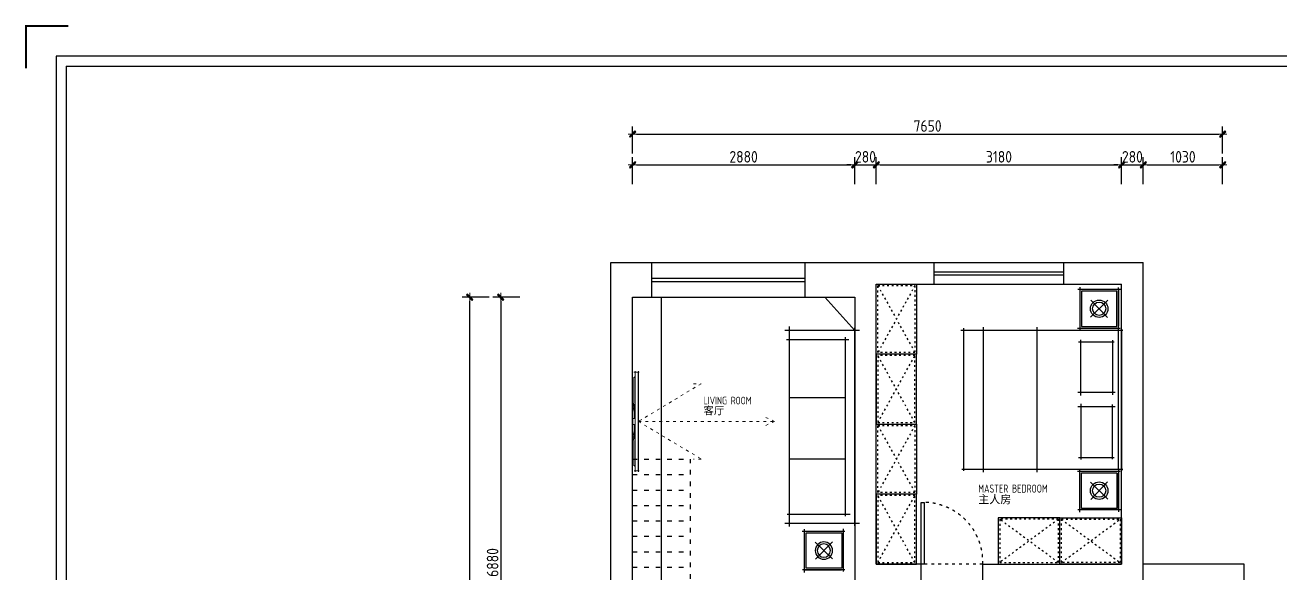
# Model space of a CAD drawing. Header units: millimetres. Extents: x -58733 to 427521, y -235734 to 553534.
# Drawn here: x 2704 to 18970, y 447669 to 454772 of the extents above; entities that cross this region are included whole.
import ezdxf

# ---------------------------------------------------------------- set-up
doc = ezdxf.new("R2010")
doc.units = ezdxf.units.MM
doc.linetypes.add('ACAD_ISO03W100', pattern=[30, 12, -18])
for name, color, linetype in [('00-墙体', 7, 'Continuous'), ('01.墙体', 7, 'Continuous'), ('02-活动家具', 1, 'Continuous'), ('图框', 251, 'Continuous')]:
    doc.layers.add(name, color=color, linetype=linetype)
doc.layers.add('P★10 文字说明', color=32, linetype='Continuous', lineweight=0)
doc.layers.add('墙体', color=7, linetype='Continuous', lineweight=30)
doc.styles.add('CCD_DIM', font='ARCHS.SHX')
doc.styles.add('编号', font='ARCHSTYL.SHX', dxfattribs={"width": 0.8})
doc.dimstyles.new('海龍1：50', dxfattribs={"dimscale": 50, "dimtxt": 3, "dimasz": 1, "dimexe": 2, "dimexo": 2, "dimgap": 0.6, "dimtad": 1, "dimdec": 0, "dimrnd": 5, "dimdsep": 46, "dimtxsty": 'CCD_DIM', "dimblk": 'WS-cj', "dimcen": 1, "dimclrd": 242, "dimclre": 242, "dimclrt": 2, "dimadec": 0, "dimazin": 2, "dimtfac": 1, "dimtdec": 0, "dimtix": 1, "dimtmove": 2, "dimatfit": 3, "dimldrblk": 'CCD_Leader_Arrow', "dimfxl": 5, "dimfxlon": 1, "dimtolj": 1, "dimarcsym": 0})

# ---------------------------------------------------------------- blocks, each defined once
blk = doc.blocks.new('WS-cj')
blk.add_hatch(color=1).paths.add_polyline_path([(0.59, 0.82), (-0.82, -0.59), (-0.59, -0.82), (0.82, 0.59)])
at = {"color": 1, "linetype": 'ByBlock', "lineweight": 0}
for p, q in [((-1.1, 0), (0, 0)), ((0, 0), (1.1, 0))]:
    blk.add_line(p, q, dxfattribs=at)
at = {"color": 1}
blk.add_lwpolyline([(0.59, 0.82), (-0.82, -0.59), (-0.59, -0.82), (0.82, 0.59)], close=True, dxfattribs=at)
blk = doc.blocks.new('*D47')
at = {"color": 242, "lineweight": -2}
for p, q in [((10578, 452709), (10578, 453059)), ((13458, 452709), (13458, 453059)), ((10628, 452959), (13408, 452959))]:
    blk.add_line(p, q, dxfattribs=at)
at = {"layer": 'Defpoints', "color": 0}
for p in [(13458, 452959), (10578, 452559), (13458, 452559)]:
    blk.add_point(p, dxfattribs=at)
at = {"color": 242, "lineweight": -2, "xscale": 50, "yscale": 50, "zscale": 50, "rotation": 180}
blk.add_blockref('WS-cj', (10578, 452959), dxfattribs=at)
at = {"color": 242, "lineweight": -2, "xscale": 50, "yscale": 50, "zscale": 50}
blk.add_blockref('WS-cj', (13458, 452959), dxfattribs=at)
at = {"color": 2, "insert": (12018, 453064), "char_height": 150, "attachment_point": 5, "style": 'CCD_DIM'}
blk.add_mtext('\\A1;2880', dxfattribs=at)
blk = doc.blocks.new('CCD_Leader_Arrow')
at = {"color": 1, "linetype": 'ByBlock'}
blk.add_line((0, 0), (-1, 0), dxfattribs=at)
for points in [[(-0.86, 0.67), (-0.6, 0.85), (-0.24, 0), (0, 0)], [(-0.86, -0.67), (-0.6, -0.85), (-0.24, 0), (0, 0)]]:
    blk.add_solid(points, dxfattribs=at)
blk = doc.blocks.new('*D48')
at = {"color": 242, "lineweight": -2}
for p, q in [((13458, 452709), (13458, 453059)), ((13738, 452709), (13738, 453059)), ((13408, 452959), (13358, 452959)), ((13458, 452959), (13738, 452959)), ((13788, 452959), (13838, 452959))]:
    blk.add_line(p, q, dxfattribs=at)
at = {"layer": 'Defpoints', "color": 0}
for p in [(13738, 452959), (13458, 452559), (13738, 452559)]:
    blk.add_point(p, dxfattribs=at)
at = {"color": 242, "lineweight": -2, "xscale": 50, "yscale": 50, "zscale": 50}
blk.add_blockref('WS-cj', (13458, 452959), dxfattribs=at)
at = {"color": 242, "lineweight": -2, "xscale": 50, "yscale": 50, "zscale": 50, "rotation": 180}
blk.add_blockref('WS-cj', (13738, 452959), dxfattribs=at)
at = {"color": 2, "insert": (13598, 453064), "char_height": 150, "attachment_point": 5, "style": 'CCD_DIM'}
blk.add_mtext('\\A1;280', dxfattribs=at)
blk = doc.blocks.new('*D49')
at = {"color": 242, "lineweight": -2}
for p, q in [((13738, 452709), (13738, 453059)), ((16918, 452709), (16918, 453059)), ((13788, 452959), (16868, 452959))]:
    blk.add_line(p, q, dxfattribs=at)
at = {"layer": 'Defpoints', "color": 0}
for p in [(16918, 452959), (13738, 452559), (16918, 452559)]:
    blk.add_point(p, dxfattribs=at)
at = {"color": 242, "lineweight": -2, "xscale": 50, "yscale": 50, "zscale": 50, "rotation": 180}
blk.add_blockref('WS-cj', (13738, 452959), dxfattribs=at)
at = {"color": 242, "lineweight": -2, "xscale": 50, "yscale": 50, "zscale": 50}
blk.add_blockref('WS-cj', (16918, 452959), dxfattribs=at)
at = {"color": 2, "insert": (15328, 453064), "char_height": 150, "attachment_point": 5, "style": 'CCD_DIM'}
blk.add_mtext('\\A1;3180', dxfattribs=at)
blk = doc.blocks.new('*D50')
at = {"color": 242, "lineweight": -2}
for p, q in [((16918, 452709), (16918, 453059)), ((17198, 452709), (17198, 453059)), ((16868, 452959), (16818, 452959)), ((16918, 452959), (17198, 452959)), ((17248, 452959), (17298, 452959))]:
    blk.add_line(p, q, dxfattribs=at)
at = {"layer": 'Defpoints', "color": 0}
for p in [(17198, 452959), (16918, 452559), (17198, 452559)]:
    blk.add_point(p, dxfattribs=at)
at = {"color": 242, "lineweight": -2, "xscale": 50, "yscale": 50, "zscale": 50}
blk.add_blockref('WS-cj', (16918, 452959), dxfattribs=at)
at = {"color": 242, "lineweight": -2, "xscale": 50, "yscale": 50, "zscale": 50, "rotation": 180}
blk.add_blockref('WS-cj', (17198, 452959), dxfattribs=at)
at = {"color": 2, "insert": (17058, 453064), "char_height": 150, "attachment_point": 5, "style": 'CCD_DIM'}
blk.add_mtext('\\A1;280', dxfattribs=at)
blk = doc.blocks.new('*D51')
at = {"color": 242, "lineweight": -2}
for p, q in [((17198, 452709), (17198, 453059)), ((18228, 452709), (18228, 453059)), ((17248, 452959), (18178, 452959))]:
    blk.add_line(p, q, dxfattribs=at)
at = {"layer": 'Defpoints', "color": 0}
for p in [(18228, 452959), (17198, 452559), (18228, 452559)]:
    blk.add_point(p, dxfattribs=at)
at = {"color": 242, "lineweight": -2, "xscale": 50, "yscale": 50, "zscale": 50, "rotation": 180}
blk.add_blockref('WS-cj', (17198, 452959), dxfattribs=at)
at = {"color": 242, "lineweight": -2, "xscale": 50, "yscale": 50, "zscale": 50}
blk.add_blockref('WS-cj', (18228, 452959), dxfattribs=at)
at = {"color": 2, "insert": (17713, 453064), "char_height": 150, "attachment_point": 5, "style": 'CCD_DIM'}
blk.add_mtext('\\A1;1030', dxfattribs=at)
blk = doc.blocks.new('*D52')
at = {"color": 242, "lineweight": -2}
for p, q in [((10578, 453109), (10578, 453459)), ((10628, 453359), (18178, 453359)), ((18228, 453109), (18228, 453459))]:
    blk.add_line(p, q, dxfattribs=at)
at = {"layer": 'Defpoints', "color": 0}
for p in [(18228, 453359), (10578, 452559), (18228, 452559)]:
    blk.add_point(p, dxfattribs=at)
at = {"color": 242, "lineweight": -2, "xscale": 50, "yscale": 50, "zscale": 50, "rotation": 180}
blk.add_blockref('WS-cj', (10578, 453359), dxfattribs=at)
at = {"color": 242, "lineweight": -2, "xscale": 50, "yscale": 50, "zscale": 50}
blk.add_blockref('WS-cj', (18228, 453359), dxfattribs=at)
at = {"color": 2, "insert": (14403, 453464), "char_height": 150, "attachment_point": 5, "style": 'CCD_DIM'}
blk.add_mtext('\\A1;7650', dxfattribs=at)
blk = doc.blocks.new('*D61')
at = {"color": 242, "lineweight": -2}
for p, q in [((9119, 451244), (8769, 451244)), ((8869, 451194), (8869, 444414)), ((9119, 444364), (8769, 444364))]:
    blk.add_line(p, q, dxfattribs=at)
at = {"layer": 'Defpoints', "color": 0}
for p in [(9269, 451244), (8869, 444364), (9269, 444364)]:
    blk.add_point(p, dxfattribs=at)
at = {"color": 242, "lineweight": -2, "xscale": 50, "yscale": 50, "zscale": 50}
for p, rotation in [((8869, 451244), 90), ((8869, 444364), 270)]:
    blk.add_blockref('WS-cj', p, dxfattribs=dict(at, rotation=rotation))
at = {"color": 2, "insert": (8764, 447804), "char_height": 150, "attachment_point": 5, "rotation": 90, "style": 'CCD_DIM'}
blk.add_mtext('\\A1;6880', dxfattribs=at)
blk = doc.blocks.new('*D64')
at = {"color": 242, "lineweight": -2}
for p, q in [((8719, 451244), (8369, 451244)), ((8469, 442174), (8469, 451194)), ((8719, 442124), (8369, 442124))]:
    blk.add_line(p, q, dxfattribs=at)
at = {"layer": 'Defpoints', "color": 0}
for p in [(8469, 451244), (9269, 451244), (9269, 442124)]:
    blk.add_point(p, dxfattribs=at)
at = {"color": 242, "lineweight": -2, "xscale": 50, "yscale": 50, "zscale": 50}
for p, rotation in [((8469, 451244), 90), ((8469, 442124), 270)]:
    blk.add_blockref('WS-cj', p, dxfattribs=dict(at, rotation=rotation))
at = {"color": 2, "insert": (8364, 446684), "char_height": 150, "attachment_point": 5, "rotation": 90, "style": 'CCD_DIM'}
blk.add_mtext('\\A1;9120', dxfattribs=at)
blk = doc.blocks.new('图框1比60')
at = {"layer": '图框', "color": 121}
for p, q in [((161670, 61389), (161670, 44157)), ((186038, 61389), (161670, 61389))]:
    blk.add_line(p, q, dxfattribs=at)
at = {"layer": '图框', "color": 8}
for q in [(161809, 44297), (161809, 45797), (185898, 61249)]:
    blk.add_line((161809, 61249), q, dxfattribs=at)
at = {"layer": '图框', "color": 121, "const_width": 28.3}
blk.add_lwpolyline([(161841, 61818), (161241, 61818), (161241, 61217)], dxfattribs=at)
blk = doc.blocks.new('zw$957C')
for p, q in [((553, 2045), (4, 2045)), ((31, 2080), (31, 1516)), ((31, 2045), (507, 2045)), ((531, 2045), (54, 2045)), ((531, 1513), (531, 2068)), ((545, 2086), (2381, 2086)), ((2368, 2045), (550, 2045)), ((560, 2102), (560, 0)), ((2360, 16), (2360, 2102)), ((2366, 2045), (2914, 2045)), ((2388, 1513), (2388, 2068)), ((2388, 2045), (2864, 2045)), ((2888, 2045), (2412, 2045)), ((2888, 2080), (2888, 1516)), ((0, 1545), (552, 1545)), ((2919, 1545), (2367, 1545)), ((531, 36), (2377, 36)), ((545, 36), (2381, 36))]:
    blk.add_line(p, q)
at = {"color": 251}
for p, q in [((511, 2025), (51, 2025)), ((51, 2025), (51, 1565)), ((511, 1565), (511, 2025)), ((686, 1966), (1397, 1966)), ((709, 1526), (709, 1990)), ((1364, 2003), (1364, 1520)), ((2231, 1966), (1520, 1966)), ((1553, 2003), (1553, 1520)), ((2208, 1526), (2208, 1990)), ((2408, 1565), (2408, 2025)), ((2408, 2025), (2868, 2025)), ((2868, 2025), (2868, 1565)), ((393, 1904), (167, 1687)), ((390, 1683), (170, 1907)), ((2526, 1904), (2752, 1687)), ((2529, 1683), (2748, 1907)), ((51, 1565), (511, 1565)), ((1403, 1556), (681, 1556)), ((1514, 1556), (2236, 1556)), ((2868, 1565), (2408, 1565)), ((521, 987), (2398, 987)), ((521, 292), (2398, 292))]:
    blk.add_line(p, q, dxfattribs=at)
for centre, radius in [((280, 1795), 113), ((280, 1795), 85.8), ((2639, 1795), 113), ((2639, 1795), 85.8)]:
    blk.add_circle(centre, radius, dxfattribs=at)
blk = doc.blocks.new('zw$A384')
for p, q in [((1069, 2539), (100, 2539)), ((157, 2594), (157, 0)), ((887, 133), (887, 2455)), ((1007, 8), (1007, 2577)), ((929, 2419), (121, 2419)), ((1069, 39), (100, 39)), ((131, 159), (949, 159))]:
    blk.add_line(p, q)
at = {"color": 251}
for p, q in [((157, 1672), (887, 1672)), ((157, 876), (887, 876))]:
    blk.add_line(p, q, dxfattribs=at)
blk = doc.blocks.new('zw$1ED')
at = {"color": 1}
for p, q in [((567, 523), (3, 523)), ((32, 553), (32, 1)), ((532, 0), (532, 549)), ((532, 523), (532, 46)), ((0, 22), (555, 22))]:
    blk.add_line(p, q, dxfattribs=at)
at = {"color": 251}
for p, q in [((512, 503), (52, 503)), ((52, 503), (52, 42)), ((512, 42), (512, 503)), ((170, 163), (394, 383)), ((390, 160), (174, 386)), ((52, 42), (512, 42))]:
    blk.add_line(p, q, dxfattribs=at)
blk.add_line((532, 22), (532, 499))
for radius in [113, 85.8]:
    blk.add_circle((282, 273), radius, dxfattribs=at)
blk = doc.blocks.new('zw$D427')
at = {"lineweight": 15}
for p, q in [((69, 1810), (0, 1810)), ((12, 1819), (12, 1754)), ((69, 1810), (90, 1828)), ((80, 1825), (399, 1825)), ((502, 1847), (399, 1825)), ((801, 1847), (905, 1825)), ((1224, 1825), (905, 1825)), ((1235, 1810), (1214, 1828)), ((1307, 1810), (1235, 1810)), ((1292, 1755), (1292, 1824)), ((0, 1765), (1307, 1765))]:
    blk.add_line(p, q, dxfattribs=at)
at = {"color": 251, "lineweight": 5, "true_color": 0x5a5a5a}
for p, q in [((1235, 1810), (69, 1810)), ((422, 1816), (532, 1837)), ((614, 1816), (422, 1816)), ((532, 1837), (772, 1837)), ((614, 1837), (614, 1816)), ((690, 1816), (690, 1837)), ((882, 1816), (690, 1816)), ((772, 1837), (882, 1816)), ((1292, 1769), (12, 1769))]:
    blk.add_line(p, q, dxfattribs=at)
at = {"lineweight": 15}
blk.add_lwpolyline([(831, 1842), (652, 1842), (473, 1842)], dxfattribs=at)
at = {"color": 250, "linetype": 'ACAD_ISO03W100', "lineweight": 0, "ltscale": 3}
for points in [[(1143, 1053), (1143, 953), (653, 1765), (166, 952), (166, 1052)], [(653, 1765), (653, 0), (586, 150)], [(653, 0), (721, 150)]]:
    blk.add_lwpolyline(points, dxfattribs=at)

msp = doc.modelspace()

# ---------------------------------------------------------------- linework, layer by layer
for p, q in [((10298.1, 451693.8), (10828.1, 451693.8)), ((10298.1, 443603.8), (10298.1, 451693.8)), ((10828.1, 451243.8), (10828.1, 451693.8)), ((12818.1, 451243.8), (12818.1, 451693.8)), ((12818.1, 451693.8), (14488.1, 451693.8)), ((14488.1, 451413.8), (14488.1, 451693.8)), ((16168.1, 451693.8), (17198.1, 451693.8)), ((16168.1, 451413.8), (16168.1, 451693.8)), ((17198.1, 447503.8), (17198.1, 451693.8)), ((13738.1, 451413.8), (14488.1, 451413.8)), ((13738.1, 447783.8), (13738.1, 451413.8)), ((16168.1, 451413.8), (16918.1, 451413.8)), ((16918.1, 447783.8), (16918.1, 451413.8)), ((10578.1, 443603.8), (10578.1, 451243.8)), ((10578.1, 451243.8), (10828.1, 451243.8)), ((12818.1, 451243.8), (13458.1, 451243.8)), ((13073.1, 451243.8), (13458.1, 450810)), ((13458.1, 451243.8), (13458.1, 447503.8)), ((14318.1, 447783.8), (13738.1, 447783.8)), ((14318.1, 447503.8), (14318.1, 447783.8)), ((15118.1, 447503.8), (15118.1, 447783.8)), ((15118.1, 447783.8), (16918.1, 447783.8))]:
    msp.add_line(p, q)
at = {"color": 12}
for p, q in [((10828.1, 451693.8), (12818.1, 451693.8)), ((14488.1, 451693.8), (16168.1, 451693.8)), ((14488.1, 451413.8), (16168.1, 451413.8)), ((10828.1, 451243.8), (12818.1, 451243.8))]:
    msp.add_line(p, q, dxfattribs=at)
msp.add_lwpolyline([(18508.1, 446503.8), (18508.1, 447783.8), (17198.1, 447783.8)], dxfattribs=at)
at = {"layer": '00-墙体', "color": 42}
for p, q in [((14488.1, 451573.8), (16168.1, 451573.8)), ((10828.1, 451488.8), (12818.1, 451488.8)), ((10828.1, 451448.8), (12818.1, 451448.8)), ((14488.1, 451533.8), (16168.1, 451533.8))]:
    msp.add_line(p, q, dxfattribs=at)
at = {"layer": '00-墙体', "color": 8, "linetype": 'ACAD_ISO03W100', "ltscale": 5}
for p, q in [((10578.1, 449143.8), (11328.1, 449143.8)), ((11328.1, 446843.8), (11328.1, 449143.8)), ((10578.1, 448943.8), (11328.1, 448943.8)), ((10578.1, 448743.8), (11328.1, 448743.8)), ((10578.1, 448543.8), (11328.1, 448543.8)), ((10578.1, 448343.8), (11328.1, 448343.8)), ((10578.1, 448143.8), (11328.1, 448143.8)), ((10578.1, 447943.8), (11328.1, 447943.8)), ((10578.1, 447743.8), (11328.1, 447743.8))]:
    msp.add_line(p, q, dxfattribs=at)
at = {"layer": '02-活动家具', "color": 251, "linetype": 'ACAD_ISO03W100', "ltscale": 2}
for p, q in [((13758.1, 451393.8), (14238.1, 450526.3)), ((14238.1, 451393.8), (13758.1, 450526.3)), ((13758.1, 449618.8), (14238.1, 450486.3)), ((14238.1, 449618.8), (13758.1, 450486.3)), ((13758.1, 449578.8), (14238.1, 448711.3)), ((14238.1, 449578.8), (13758.1, 448711.3)), ((13758.1, 447803.8), (14238.1, 448671.3)), ((14238.1, 447803.8), (13758.1, 448671.3)), ((16098.1, 447803.8), (15338.1, 448363.8)), ((16098.1, 448363.8), (15338.1, 447803.8)), ((16138.1, 447803.8), (16898.1, 448363.8)), ((16138.1, 448363.8), (16898.1, 447803.8))]:
    msp.add_line(p, q, dxfattribs=at)
at = {"layer": '02-活动家具'}
msp.add_line((10953.1, 447543.8), (10953.1, 451243.8), dxfattribs=at)
at = {"layer": '02-活动家具', "color": 8, "linetype": 'ACAD_ISO03W100', "ltscale": 3}
msp.add_line((15118.1, 447783.8), (14318.1, 447783.8), dxfattribs=at)
at = {"layer": '02-活动家具'}
for points in [[(14258.1, 450506.3), (13738.1, 450506.3), (13738.1, 451413.8), (14258.1, 451413.8)], [(14258.1, 450506.3), (13738.1, 450506.3), (13738.1, 449598.8), (14258.1, 449598.8)], [(14258.1, 448691.3), (13738.1, 448691.3), (13738.1, 449598.8), (14258.1, 449598.8)], [(14258.1, 448691.3), (13738.1, 448691.3), (13738.1, 447783.8), (14258.1, 447783.8)], [(14318.1, 447783.8), (14318.1, 448583.8), (14358.1, 448583.8), (14358.1, 447783.8)], [(15318.1, 448383.8), (15318.1, 447783.8), (16118.1, 447783.8), (16118.1, 448383.8)], [(16918.1, 448383.8), (16918.1, 447783.8), (16118.1, 447783.8), (16118.1, 448383.8)]]:
    msp.add_lwpolyline(points, close=True, dxfattribs=at)
at = {"layer": '02-活动家具', "color": 251, "linetype": 'ACAD_ISO03W100', "ltscale": 2}
for points in [[(14238.1, 450526.3), (13758.1, 450526.3), (13758.1, 451393.8), (14238.1, 451393.8)], [(14238.1, 450486.3), (13758.1, 450486.3), (13758.1, 449618.8), (14238.1, 449618.8)], [(14238.1, 448711.3), (13758.1, 448711.3), (13758.1, 449578.8), (14238.1, 449578.8)], [(14238.1, 448671.3), (13758.1, 448671.3), (13758.1, 447803.8), (14238.1, 447803.8)], [(15338.1, 448363.8), (15338.1, 447803.8), (16098.1, 447803.8), (16098.1, 448363.8)], [(16898.1, 448363.8), (16898.1, 447803.8), (16138.1, 447803.8), (16138.1, 448363.8)]]:
    msp.add_lwpolyline(points, close=True, dxfattribs=at)
at = {"layer": '02-活动家具', "color": 8, "linetype": 'ACAD_ISO03W100', "ltscale": 3}
msp.add_arc((14348.1, 447813.3), 770.6, 357.80597, 89.25642, dxfattribs=at)

# ---------------------------------------------------------------- block references
at = {"layer": '01.墙体', "color": 4, "xscale": -1, "rotation": 89.99999999999993}
msp.add_blockref('zw$1ED', (13331.9, 448240.3), dxfattribs=at)
at = {"layer": '02-活动家具'}
for name, p, rotation in [('zw$957C', (14832.6, 451374.1), 270), ('zw$D427', (12420.3, 448979.5), 90)]:
    msp.add_blockref(name, p, dxfattribs=dict(at, rotation=rotation))
msp.add_blockref('zw$A384', (12451, 448271.1), dxfattribs=at)
at = {"layer": '墙体', "color": 0, "xscale": 0.9120113186390109, "yscale": 0.9120113186390109, "zscale": 0.9120113186390109}
msp.add_blockref('图框1比60', (-144336.5, 398380.8), dxfattribs=at)

# ---------------------------------------------------------------- texts
at = {"layer": 'P★10 文字说明', "attachment_point": 1, "line_spacing_factor": 0.8, "style": '编号'}
for s, insert, char_height in [('LIVING ROOM\\P{\\Fￎￄￗￖ;\\W1;客厅}', (11499.1, 449953), 98.28), ('MASTER BEDROOM\\P{\\Fￎￄￗￖ;\\W1.0000;主人房}', (15059.4, 448814.6), 105)]:
    msp.add_mtext(s, dxfattribs=dict(at, insert=insert, char_height=char_height))

# ---------------------------------------------------------------- dimensions: what is measured, and where the dimension line sits
for base, p1, p2, picture, middle in [((18228.1, 453358.8), (10578.1, 452558.8), (18228.1, 452558.8), '*D52', (14403.1, 453463.8)), ((13458.1, 452958.8), (10578.1, 452558.8), (13458.1, 452558.8), '*D47', (12018.1, 453063.8)), ((13738.1, 452958.8), (13458.1, 452558.8), (13738.1, 452558.8), '*D48', (13598.1, 453063.8)), ((16918.1, 452958.8), (13738.1, 452558.8), (16918.1, 452558.8), '*D49', (15328.1, 453063.8)), ((17198.1, 452958.8), (16918.1, 452558.8), (17198.1, 452558.8), '*D50', (17058.1, 453063.8)), ((18228.1, 452958.8), (17198.1, 452558.8), (18228.1, 452558.8), '*D51', (17713.1, 453063.8))]:
    dim = msp.add_linear_dim(base=base, p1=p1, p2=p2, dimstyle='海龍1：50')
    dim.commit()
    dim.dimension.update_dxf_attribs({"geometry": picture, "text_midpoint": middle})
for base, p1, p2, picture, middle in [((8469.1, 451243.8), (9269.1, 442123.8), (9269.1, 451243.8), '*D64', (8364.1, 446683.8)), ((8869.1, 444363.8), (9269.1, 451243.8), (9269.1, 444363.8), '*D61', (8764.1, 447803.8))]:
    dim = msp.add_linear_dim(base=base, p1=p1, p2=p2, angle=90, dimstyle='海龍1：50')
    dim.commit()
    dim.dimension.update_dxf_attribs({"geometry": picture, "text_midpoint": middle})

doc.saveas('drawing.dxf')
